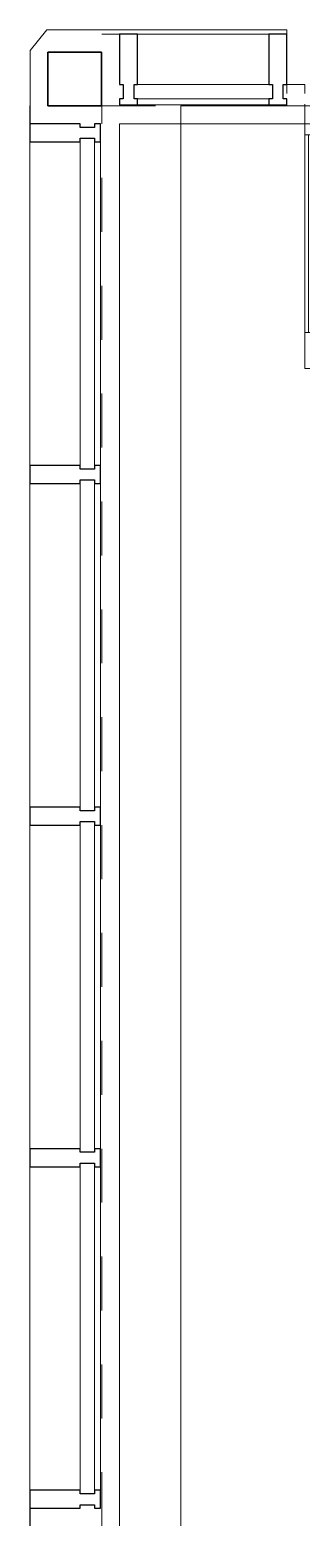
# Model space of a CAD drawing. Header units: millimetres. Extents: x 5993 to 95364, y 94667 to 143522.
# Drawn here: x 46715.8 to 46777.3, y 118905.3 to 119242.1 of the extents above; entities that cross this region are included whole.
import ezdxf

# ---------------------------------------------------------------- set-up
doc = ezdxf.new("R2010")
doc.units = ezdxf.units.MM
doc.linetypes.add('Штрих короткий', pattern=[300, 150, -150])
for name, color, linetype, lineweight in [('0-2', 7, 'Continuous', 9), ('Двери', 7, 'Continuous', 9), ('Импосты витража', 7, 'Continuous', 9), ('Импосты витража-1', 7, 'Continuous', 25), ('Несущие колонны-1', 7, 'Continuous', 35), ('Остекление-1', 7, 'Continuous', 9), ('Перекрытия', 7, 'Continuous', 9), ('Перемычка-1', 7, 'Штрих короткий', 9), ('Элементы узлов', 7, 'Continuous', 9)]:
    doc.layers.add(name, color=color, linetype=linetype, lineweight=lineweight)

# ---------------------------------------------------------------- blocks, each defined once
blk = doc.blocks.new('PNS_Панель прямоугольная2 - Нр_Стекло - 40мм-35305478-АИ2_01_План напольных покрытий и плинтусов 1го этажа _Часть 1_')
at = {"layer": 'Остекление-1'}
for p, q in [((-450, 40), (450, 40)), ((-460, 0), (460, 0)), ((450, 0), (-450, 0))]:
    blk.add_line(p, q, dxfattribs=at)
blk = doc.blocks.new('Прямоугольный импост - Импост структурный с накладкой - 180мм-26943387-АИ2_01_План напольных покрытий и плинтусов 1го этажа _Часть 1_')
at = {"layer": 'Импосты витража-1'}
for p, q in [((-25, 0), (-25, 17)), ((-25, 17), (25, 17)), ((-15, 0), (-25, 0)), ((-15, -40), (-15, 0)), ((25, 0), (15, 0)), ((15, 0), (15, -40)), ((25, 17), (25, 0)), ((-25, -180), (-25, -40)), ((-25, -40), (-15, -40)), ((15, -40), (25, -40)), ((25, -40), (25, -180)), ((25, -180), (-25, -180))]:
    blk.add_line(p, q, dxfattribs=at)
blk = doc.blocks.new('Прямоугольный импост - Импост структурный с накладкой - 180мм-35305274-АИ2_01_План напольных покрытий и плинтусов 1го этажа _Часть 1_')
at = {"layer": 'Импосты витража'}
for p, q in [((62450, 61850), (62450, 60950)), ((62647, 61850), (62647, 60950))]:
    blk.add_line(p, q, dxfattribs=at)
blk = doc.blocks.new('Дверь_Витражная_СКБ_2Ст2 - ДВН_ДАО_Основной выход-35538872-АИ2_01_План напольных покрытий и плинтусов 1го этажа _Часть 1_')
at = {"layer": 'Двери'}
for p, q in [((-875, -750), (-875, -15)), ((875, -1000), (875, -15))]:
    blk.add_line(p, q, dxfattribs=at)
for centre, radius, start, end in [((-875, 0), 750, 270, 358.8494), ((875, 0), 1000, 180.8619, 270)]:
    blk.add_arc(centre, radius, start, end, dxfattribs=at)
at = {"layer": 'Элементы узлов'}
for p, q in [((-925, 40), (-875, 40)), ((-875, 40), (-925, 40)), ((-875, 40), (-875, 15)), ((-875, 15), (-875, 40)), ((925, 40), (875, 40)), ((875, 40), (875, 15)), ((925, 40), (875, 40)), ((875, 40), (875, 15)), ((905, 0), (925, 0)), ((905, 0), (925, 0)), ((-875, -750), (-875, -15)), ((-875, -15), (-875, -750)), ((-835, -750), (-835, -15)), ((-835, -750), (-835, -15)), ((823, -1000), (823, -15)), ((823, -15), (823, -1000)), ((863, -1000), (863, -15)), ((863, -1000), (863, -15)), ((-875, -100), (-835, -100)), ((-865, -650), (-865, -100)), ((-845, -650), (-845, -100)), ((863, -100), (823, -100)), ((833, -900), (833, -100)), ((853, -900), (853, -100)), ((-875, -650), (-835, -650)), ((-875, -750), (-835, -750)), ((-875, -750), (-835, -750)), ((863, -900), (823, -900)), ((863, -1000), (823, -1000)), ((823, -1000), (863, -1000))]:
    blk.add_line(p, q, dxfattribs=at)
blk = doc.blocks.new('PNS_Панель прямоугольная1 - Нр_Стекло - 40мм-35304588-АИ2_01_План напольных покрытий и плинтусов 1го этажа _Часть 1_')
at = {"layer": 'Остекление-1'}
for p, q in [((-182.5, 40), (182.5, 40)), ((-192.5, 0), (192.5, 0)), ((182.5, 0), (-182.5, 0))]:
    blk.add_line(p, q, dxfattribs=at)
blk = doc.blocks.new('Прямоугольный импост - Импост структурный с накладкой - 180мм-26944798-АИ2_01_План напольных покрытий и плинтусов 1го этажа _Часть 1_')
at = {"layer": 'Импосты витража-1'}
for p, q in [((-25, 0), (-25, 17)), ((-25, 17), (25, 17)), ((-15, 0), (-25, 0)), ((-15, -40), (-15, 0)), ((25, 0), (15, 0)), ((15, 0), (15, -40)), ((25, 17), (25, 0)), ((-25, -180), (-25, -40)), ((-25, -40), (-15, -40)), ((15, -40), (25, -40)), ((25, -40), (25, -180)), ((25, -180), (-25, -180))]:
    blk.add_line(p, q, dxfattribs=at)
blk = doc.blocks.new('Прямоугольный импост - Импост структурный с накладкой - 180мм-35304447-АИ2_01_План напольных покрытий и плинтусов 1го этажа _Часть 1_')
at = {"layer": 'Импосты витража'}
for p, q in [((63115, 65000), (62750, 65000)), ((63115, 64803), (62750, 64803))]:
    blk.add_line(p, q, dxfattribs=at)
blk = doc.blocks.new('BSC_Колонна _Прямоугольная1 - 150х150 _металл_-35301503-АИ2_01_План напольных покрытий и плинтусов 1го этажа _Часть 1_')
at = {"layer": 'Несущие колонны-1'}
for p, q in [((75, 75), (-75, 75)), ((-75, 75), (-75, -75)), ((75, -75), (75, 75)), ((-75, -75), (75, -75))]:
    blk.add_line(p, q, dxfattribs=at)
blk = doc.blocks.new('Проем_Дверь_Прямоугольный - 3950х2800h_витражные проемы-35302880-АИ2_01_План напольных покрытий и плинтусов 1го этажа _Часть 1_')
at = {"layer": 'Перемычка-1'}
for p, q in [((1975, 100), (-1975, 100)), ((1975, -100), (-1975, -100))]:
    blk.add_line(p, q, dxfattribs=at)
blk = doc.blocks.new('Проем_Дверь_Прямоугольный - 2950х2800h_витражные проемы-35303187-АИ2_01_План напольных покрытий и плинтусов 1го этажа _Часть 1_')
at = {"layer": 'Перемычка-1'}
for p, q in [((1475, 100), (-1475, 100)), ((1475, -100), (-1475, -100))]:
    blk.add_line(p, q, dxfattribs=at)

msp = doc.modelspace()

# ---------------------------------------------------------------- linework, layer by layer
at = {"layer": 'Перекрытия'}
for p, q in [((46715.91, 119237.34), (46719.65, 119242.06)), ((46719.65, 119242.06), (46774.02, 119242.06)), ((46774.02, 119242.06), (46774.02, 119241.08)), ((46715.91, 119220.71), (46715.91, 119237.34)), ((46774.02, 119229.69), (46774.02, 119227.65)), ((46750.01, 119224.8), (46962.45, 119224.8)), ((46750.01, 119224.8), (46750.01, 118883.06)), ((46774.02, 119225.05), (46774.02, 119224.8)), ((46736.17, 118903.29), (46736.17, 119220.73)), ((46736.17, 119220.73), (46958.38, 119220.73)), ((46715.91, 118903.29), (46715.91, 118907.37))]:
    msp.add_line(p, q, dxfattribs=at)

# ---------------------------------------------------------------- block references
at = {"layer": '0-2', "xscale": 0.08139549610658335, "yscale": 0.08139549610658335, "zscale": 0.08139549610658335}
for name, p, rotation in [('Проем_Дверь_Прямоугольный - 2950х2800h_витражные проемы-35303187-АИ2_01_План напольных покрытий и плинтусов 1го этажа _Часть 1_', (46852.16, 119232.94), 180), ('BSC_Колонна _Прямоугольная1 - 150х150 _металл_-35301503-АИ2_01_План напольных покрытий и плинтусов 1го этажа _Часть 1_', (46725.99, 119230.91), 270.0000000000001), ('Проем_Дверь_Прямоугольный - 3950х2800h_витражные проемы-35302880-АИ2_01_План напольных покрытий и плинтусов 1го этажа _Часть 1_', (46723.96, 119064.05), 269.9999999999999), ('PNS_Панель прямоугольная2 - Нр_Стекло - 40мм-35305478-АИ2_01_План напольных покрытий и плинтусов 1го этажа _Часть 1_', (46730.47, 119180.03), 90.0000000000039), ('PNS_Панель прямоугольная2 - Нр_Стекло - 40мм-35305478-АИ2_01_План напольных покрытий и плинтусов 1го этажа _Часть 1_', (46730.47, 119102.71), 90.0000000000039), ('PNS_Панель прямоугольная2 - Нр_Стекло - 40мм-35305478-АИ2_01_План напольных покрытий и плинтусов 1го этажа _Часть 1_', (46730.47, 119025.38), 90.0000000000039), ('PNS_Панель прямоугольная2 - Нр_Стекло - 40мм-35305478-АИ2_01_План напольных покрытий и плинтусов 1го этажа _Часть 1_', (46730.47, 118948.06), 90.0000000000039)]:
    msp.add_blockref(name, p, dxfattribs=dict(at, rotation=rotation))
at = {"layer": '0-2', "extrusion": (0, 0, -1), "xscale": 0.08139549610658335, "yscale": 0.08139549610658335, "zscale": 0.08139549610658335}
for name, p, rotation in [('Прямоугольный импост - Импост структурный с накладкой - 180мм-26944798-АИ2_01_План напольных покрытий и плинтусов 1го этажа _Часть 1_', (-46738.2, 119226.43), 180), ('Прямоугольный импост - Импост структурный с накладкой - 180мм-26944798-АИ2_01_План напольных покрытий и плинтусов 1го этажа _Часть 1_', (-46771.98, 119226.43), 180), ('Прямоугольный импост - Импост структурный с накладкой - 180мм-26943387-АИ2_01_План напольных покрытий и плинтусов 1го этажа _Часть 1_', (-46730.47, 119218.7), 89.9999999999961), ('Прямоугольный импост - Импост структурный с накладкой - 180мм-26943387-АИ2_01_План напольных покрытий и плинтусов 1го этажа _Часть 1_', (-46730.47, 119141.37), 89.9999999999961), ('Прямоугольный импост - Импост структурный с накладкой - 180мм-26943387-АИ2_01_План напольных покрытий и плинтусов 1го этажа _Часть 1_', (-46730.47, 119064.05), 89.9999999999961), ('Прямоугольный импост - Импост структурный с накладкой - 180мм-26943387-АИ2_01_План напольных покрытий и плинтусов 1го этажа _Часть 1_', (-46730.47, 118986.72), 89.9999999999961), ('Прямоугольный импост - Импост структурный с накладкой - 180мм-26943387-АИ2_01_План напольных покрытий и плинтусов 1го этажа _Часть 1_', (-46730.47, 118909.39), 89.9999999999961)]:
    msp.add_blockref(name, p, dxfattribs=dict(at, rotation=rotation))
at = {"layer": '0-2', "xscale": 0.08139549610658335, "yscale": 0.08139549610658335, "zscale": 0.08139549610658335}
for name, p in [('Прямоугольный импост - Импост структурный с накладкой - 180мм-35304447-АИ2_01_План напольных покрытий и плинтусов 1го этажа _Часть 1_', (41632.67, 113950.37)), ('PNS_Панель прямоугольная1 - Нр_Стекло - 40мм-35304588-АИ2_01_План напольных покрытий и плинтусов 1го этажа _Часть 1_', (46755.09, 119226.43)), ('Дверь_Витражная_СКБ_2Ст2 - ДВН_ДАО_Основной выход-35538872-АИ2_01_План напольных покрытий и плинтусов 1го этажа _Часть 1_', (46849.31, 119226.43)), ('Прямоугольный импост - Импост структурный с накладкой - 180мм-35305274-АИ2_01_План напольных покрытий и плинтусов 1го этажа _Часть 1_', (41632.67, 114182.35)), ('Прямоугольный импост - Импост структурный с накладкой - 180мм-35305274-АИ2_01_План напольных покрытий и плинтусов 1го этажа _Часть 1_', (41632.67, 114105.02)), ('Прямоугольный импост - Импост структурный с накладкой - 180мм-35305274-АИ2_01_План напольных покрытий и плинтусов 1го этажа _Часть 1_', (41632.67, 114027.7)), ('Прямоугольный импост - Импост структурный с накладкой - 180мм-35305274-АИ2_01_План напольных покрытий и плинтусов 1го этажа _Часть 1_', (41632.67, 113950.37))]:
    msp.add_blockref(name, p, dxfattribs=at)

doc.saveas('drawing.dxf')
